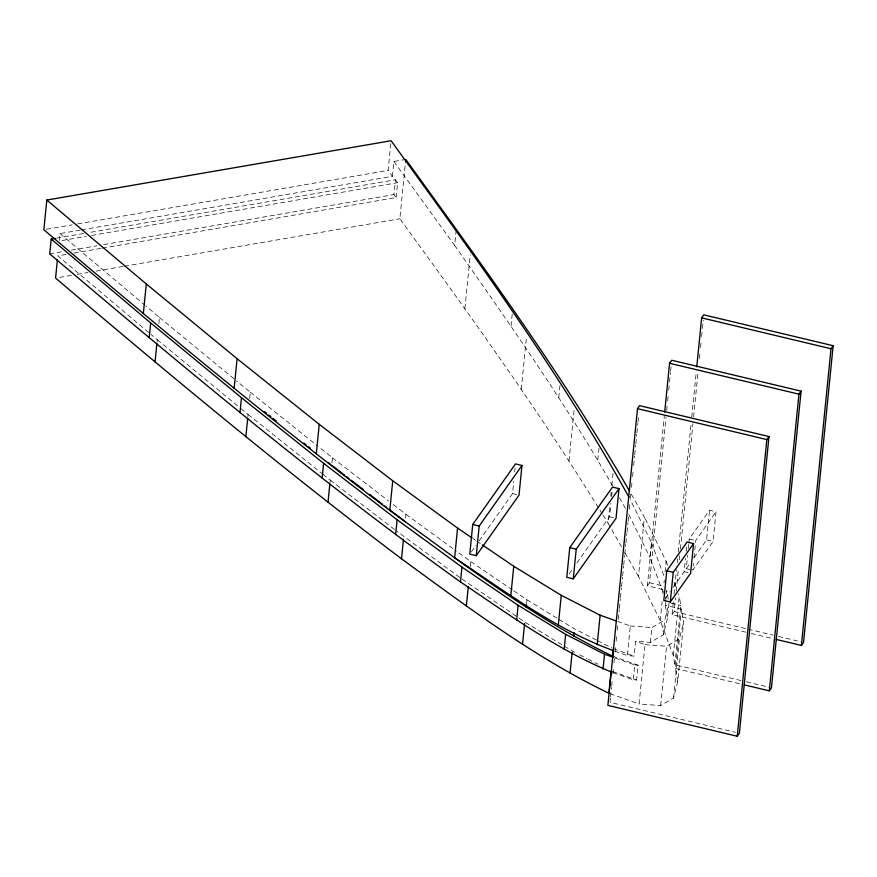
<?xml version="1.0" encoding="UTF-8"?>
<svg xmlns="http://www.w3.org/2000/svg" width="877" height="877" viewBox="0 0 877 877"><rect width="100%" height="100%" fill="white"/><g stroke="black" fill="none" stroke-linecap="round" stroke-linejoin="round"><path stroke-width="0.66" stroke-dasharray="4.38 3.29" d="M80.202 230.103L60.02 233.589L59.274 241L86.242 236.362M157.005 342.348L157.268 339.728L150.987 334.433M158.869 323.657L159.493 317.485L145.878 305.996M247.818 417.101L248.081 414.481L239.629 407.531M249.682 398.41L250.307 392.227L236.571 380.936M329.971 482.712L330.234 480.092L322.769 474.128M331.955 462.782L332.46 457.838L318.581 446.766M81.55 229.873L392.392 176.321L388.116 170.412L391.076 140.737M392.392 176.321L393.872 161.478L404.44 159.658M102.28 248.169L396.119 197.544L393.981 194.584L395.461 179.752L88.994 232.558M396.119 197.544L397.599 182.712L395.461 179.752M602.28 513.977C539.881 412.19 470.072 315.227 399.846 218.768L405.634 160.787M405.58 518.011L405.952 514.306L392.984 504.341M612.683 486.055C565.139 402.609 509.68 323.997 454.637 245.396L456.117 230.563M464.887 308.594L470.269 254.659M470.291 566.575L470.785 561.631L457.597 552.006M511.028 326.08L512.365 312.596M521.267 389.278L526.518 336.691M479.105 540.923L512.552 493.587L513.758 481.451M514.7 472.012L515.106 467.967M526.595 603.519L526.956 599.802L513.483 590.638M558.748 397.621L560.228 382.789M568.998 460.82L574.249 408.222M597.818 460.019L599.298 445.187M621.585 546.886L608.068 523.218L609.811 505.689M610.754 496.25L611.159 492.194M611.828 485.452L613.045 473.317M576.902 562.99L609.57 516.75L610.918 503.266M611.587 496.525L612.256 489.783M610.425 698.267L610.019 702.345L735.419 732.284M610.567 696.908L611.51 687.382M611.653 686.011L612.332 679.215M612.87 673.766L613.418 668.329M613.955 662.88L614.503 657.432M615.04 651.995L615.588 646.546M616.136 641.109L616.674 635.661M617.222 630.212L617.759 624.775M618.307 619.326L619.261 609.8M619.392 608.441L620.346 598.914M620.477 597.555L621.431 588.028M621.563 586.669L622.517 577.143M622.648 575.783L623.602 566.257M623.733 564.887L624.687 555.36M624.83 554.001L625.772 544.474M625.915 543.115L626.858 533.589M627 532.229L627.954 522.703M628.085 521.344L628.765 514.536M629.313 509.088L629.85 503.65M630.399 498.202L630.936 492.764M631.484 487.316L632.021 481.868M632.569 476.43L633.117 470.982M633.654 465.544L634.608 456.018M634.74 454.659L635.693 445.132M635.825 443.762L636.779 434.236M636.91 432.876L637.864 423.35M638.007 421.99L638.686 415.183M668.987 603.343L667.507 618.175L663.275 634.849L650.394 642.392L635.584 641.284L634.104 656.117L627.373 655.623L630.333 625.948L617.748 621.475M741.032 680.563L674.895 664.766L673.317 655.547L660.228 620.576L638.478 576.474L644.398 517.134L630.201 492.282M612.595 656.149L638.083 665.215L636.603 680.048L633.238 679.807L634.718 664.963L614.58 657.805M663.067 592.348L649.978 557.377L651.458 542.545L630.311 499.66M662.891 589.497L647.358 585.792L664.295 416.191M647.358 585.792L649.506 582.766L666.027 417.233M666.695 410.447L667.112 406.38M667.649 400.953L668.186 395.527M668.734 390.101L669.414 383.315M669.546 381.955L670.488 372.462M670.631 371.103L671.168 365.676M665.555 602.565L665.281 605.262L681.451 609.12L683.676 622.034L677.746 681.374L673.525 698.048L660.644 705.59L639.103 703.979L645.023 644.65L635.584 641.284M650.394 642.392L651.874 627.559L664.755 620.017L668.658 604.626M660.228 620.576L662.113 601.699M662.913 593.608L663.187 590.912M664.01 582.909L664.262 580.125M665.073 572.034L666.147 561.247L644.398 517.134M665.687 601.216L666.772 590.429L668.756 602.05M663.275 634.849L664.755 620.017M660.644 705.59L666.564 646.25L679.445 638.719L683.676 622.034M745.954 632.207L672.034 614.558L673.393 600.942M674.073 594.146L676.518 569.644M677.197 562.837L677.603 558.759M678.283 551.951L691.197 422.659M691.734 417.222L696.217 372.308M672.034 614.558L674.183 611.532L675.531 597.917M676.211 591.12L678.392 569.337M679.335 559.811L679.752 555.733M680.431 548.925L692.929 423.723M693.608 416.915L698.081 372.001M699.44 358.397L699.989 352.949M700.526 347.5L701.074 342.063M701.622 336.615L702.302 329.807M702.433 328.447L703.244 320.28M673.317 655.547L679.236 596.207L678.305 593.707M673.196 587.184L684.137 571.705L685.474 558.221M686.154 551.469L686.823 544.727M674.895 664.766L680.826 605.437L679.236 596.207M677.746 681.374L675.531 668.46L681.451 609.12M690.155 569.601L686.274 568.68L687.612 555.185M688.292 548.443L688.697 544.398M688.829 543.049L689.234 539.004L709.548 510.25L716.016 511.795L713.056 541.46L692.742 570.214L693.411 563.472M673.525 698.048L679.445 638.719M693.948 558.079L694.628 551.337M694.759 549.989L695.702 540.55L716.016 511.795M694.08 557.619L706.588 539.914L709.548 510.25M471.333 551.929L476.003 545.33M569.129 573.996L572.242 569.59M665.38 598.246L670.072 591.613M686.274 568.68L689.399 564.251M46.547 229.259L72.199 224.841M77.604 223.909L388.116 170.412M56.599 238.138L83.6 233.49M91.625 235.431L397.599 182.712M49.715 253.902L61.861 251.809M71.311 250.186L96.963 245.768M103.716 244.606L393.981 194.584M65.885 254.44L57.794 255.843L149.945 333.545M73.975 253.047L100.932 248.41M59.625 277.395L71.782 275.301M77.176 274.369L87.974 272.506M96.075 271.114L123.076 266.455M124.435 266.224L399.846 218.768M630.333 625.948L651.874 627.559M645.023 644.65L666.564 646.25M634.718 664.963L638.083 665.215M512.552 493.587L517.726 494.825M609.57 516.75L613.451 517.682M706.588 539.914L713.056 541.46M689.234 539.004L695.702 540.55M684.137 571.705L688.017 572.626M649.506 582.766L663.571 586.132M670.872 603.058L680.826 605.437M674.183 611.532L746.776 628.864M748.092 629.182L773.174 635.167M778.458 636.428L800.898 641.789M751.238 633.468L772.363 638.511M746.327 681.824L768.811 687.195M675.531 668.46L741.58 684.224M613.341 648.728L634.104 656.117M614.788 651.14L627.373 655.623M612.387 671.442L636.603 680.048M613.1 672.637L633.238 679.807M610.151 693.685L639.103 703.979M596.338 640.035L574.479 628.842L558.254 618.921M597.555 640.648L612.124 648.114M574.687 652.335L562.99 645.428M579.544 654.823L586.834 658.55M588.05 659.175L597.763 664.141M526.956 599.802L557.092 618.219M561.828 644.716L524.742 622.056L460.874 578.261M473.306 538.785L475.553 540.309M476.671 541.076L481.166 544.135M470.785 561.631L512.354 589.881M405.952 514.306L456.5 551.194M459.767 577.461L396.163 530.738M332.46 457.838L388.654 501.019M330.234 480.092L395.078 529.916M250.307 392.227L317.518 445.911M248.081 414.481L321.695 473.273M159.493 317.485L235.518 380.059M157.268 339.728L238.577 406.665M60.02 233.589L144.837 305.119M393.872 161.478L454.637 245.396M603.003 515.128L608.068 523.218M619.447 497.884L626.2 509.723M624.961 552.806L638.478 576.474M628.831 514.492L649.978 557.377M666.147 561.247L668.022 566.235M674.095 582.471L676.43 588.719M651.458 542.545L664.547 577.515M665.281 605.262L667.507 618.175"/><path stroke-width="1.32" d="M629.028 497.259C559.482 372.221 474.83 256.457 391.076 140.737L46.81 200.055L43.85 229.73C157.071 325.816 271.289 420.872 389.783 510.447C461.543 562.53 532.328 617.507 612.595 656.149L613.22 649.967M55.24 238.38L51.195 239.07L49.715 253.902C183.49 367.079 317.989 479.796 460.48 581.944C509.142 614.667 557.246 649.956 611.839 672.188M57.411 259.767L55.58 278.086C168.801 374.183 283.008 469.239 401.502 558.802C468.022 607.355 534.389 657.388 608.901 693.236L611.116 670.982M143.324 313.615L146.284 283.951L46.81 200.055M149.189 337.798L150.669 322.966L51.195 239.07M155.043 361.982L156.873 343.663M234.137 388.368L237.097 358.704L146.284 283.951M239.991 412.552L241.471 397.719L150.669 322.966M245.856 436.735L247.687 418.406M316.29 453.979L319.25 424.315L237.097 358.704M322.144 478.162L323.624 463.33L241.471 397.719M328.009 502.346L329.84 484.016M389.783 510.447L392.743 480.771L319.25 424.315M395.648 534.63L397.128 519.787L323.624 463.33M401.502 558.802L403.464 539.169M392.743 480.771L457.575 528.097L454.615 557.761C505.59 591.635 555.579 629.511 613.527 650.69M460.48 581.944L461.96 567.112L397.128 519.787M472.736 524.468L469.776 554.132L476.244 555.678L519.02 495.132L521.979 465.457L515.512 463.922L472.736 524.468L479.204 526.003L521.979 465.457M466.345 606.128L468.307 586.494M476.244 555.678L479.204 526.003M510.787 595.943L513.758 566.279L482.295 544.891M516.652 620.127L518.132 605.294L461.96 567.112M522.517 644.31L524.61 623.361M526.222 607.224L526.463 604.746M558.309 624.983L561.269 595.308L513.758 566.279M569.754 547.632L566.794 577.296L573.262 578.842L616.038 518.296L618.998 488.632L612.53 487.086L569.754 547.632L576.222 549.166L618.998 488.632M564.174 649.166L565.654 634.323L518.132 605.294M573.262 578.842L576.222 549.166M570.039 673.339L572.133 652.4M573.744 636.253L574.106 632.547M597.171 644.869L600.131 615.205L561.269 595.308M603.036 669.052L604.516 654.22L565.654 634.323M637.491 408.682L607.882 705.371L737.239 736.263L739.377 733.238L768.986 436.549L639.629 405.656L637.491 408.682L766.849 439.574L768.986 436.549M664.7 412.124L669.568 363.275L671.716 360.25L801.074 391.142L771.453 687.82L769.315 690.857L744.222 684.86M666.772 570.795L663.812 600.46L670.28 602.006L690.605 573.251L693.564 543.576L687.097 542.03L666.772 570.795L673.24 572.341L693.564 543.576M670.28 602.006L673.24 572.341M696.766 366.86L701.655 317.869L703.793 314.843L833.15 345.724L803.54 642.413L801.403 645.439L776.32 639.454M737.239 736.263L766.849 439.574M769.315 690.857L798.936 394.168L801.074 391.142M801.403 645.439L831.012 348.75L833.15 345.724M701.655 317.869L831.012 348.75M669.568 363.275L798.936 394.168M600.131 615.205L616.487 621.026M604.516 654.22L613.319 657.355M457.575 528.097L472.177 538.018M331.714 465.259L344.683 475.224M346.843 476.88L349.002 478.546M351.173 480.201L363.056 489.333M369.546 494.321L382.515 504.286M384.674 505.941L386.834 507.608M388.993 509.263L405.207 521.716M264.503 411.576L266.63 413.286M268.768 414.985L270.894 416.685M273.032 418.395L276.233 420.949M303.979 443.104L306.106 444.803M308.244 446.514L310.37 448.213M328.513 462.705L330.651 464.404M405.766 159.439C483.896 267.474 562.957 375.389 629.533 491.098"/></g></svg>
